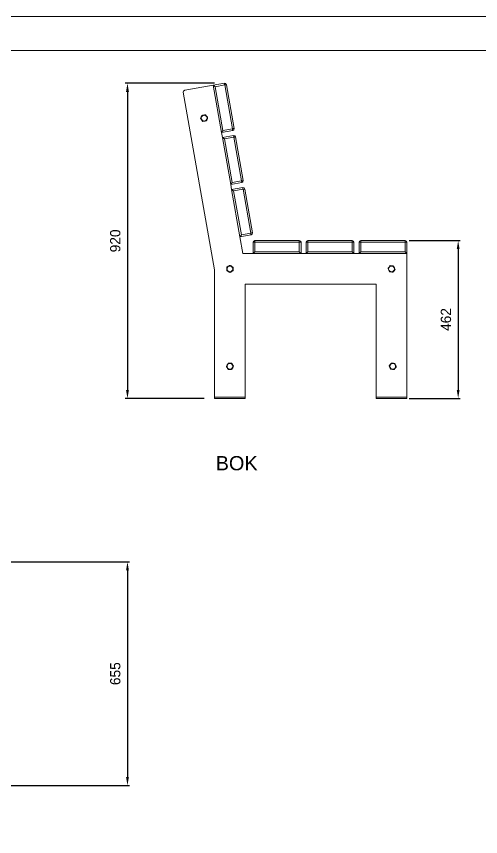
# Model space of a CAD drawing. Header units: millimetres. Extents: x -5523 to 417, y -5243 to -1043.
# Drawn here: x -3263 to -1904, y -3443 to -1043 of the extents above; entities that cross this region are included whole.
import ezdxf

# ---------------------------------------------------------------- set-up
doc = ezdxf.new("R2010")
doc.units = ezdxf.units.MM
doc.header["$PDSIZE"] = -1
doc.layers.add('tabelka', color=155, linetype='Continuous')
doc.layers.add('WYMIAR', color=96, linetype='Continuous')
doc.dimstyles.new('1-1', dxfattribs={"dimtxt": 30, "dimasz": 25, "dimexe": 6.25, "dimexo": 30, "dimgap": 20.625, "dimtad": 1, "dimdec": 1, "dimtxsty": 'Standard', "dimcen": 0, "dimclrd": 2, "dimclre": 2, "dimclrt": 2, "dimadec": 0, "dimazin": 0, "dimtfac": 1, "dimtdec": 1, "dimtmove": 0, "dimatfit": 3, "dimfxl": 0, "dimarcsym": 0})

# ---------------------------------------------------------------- blocks, each defined once
blk = doc.blocks.new('BOK')
at = {"color": 0, "linetype": 'Continuous', "lineweight": 0}
for p, q in [((-1666.6, 1437.5), (-1634.1, 1443.2)), ((-1754.4, 1416.9), (-1662.8, 897.5)), ((-1666.6, 1437.5), (-1750.3, 1422.7)), ((-1642.3, 1299.6), (-1666.6, 1437.5)), ((-1633.2, 1438.3), (-1660.8, 1433.4)), ((-1660.8, 1433.4), (-1638.2, 1305.4)), ((-1610.6, 1310.3), (-1633.2, 1438.3)), ((-1628.3, 1439.2), (-1605.7, 1311.1)), ((-1609.8, 1305.4), (-1642.3, 1299.6)), ((-1639.7, 1284.8), (-1642.3, 1299.6)), ((-1638.2, 1305.4), (-1610.6, 1310.3)), ((-1639.7, 1284.8), (-1607.2, 1290.6)), ((-1615.4, 1147), (-1639.7, 1284.8)), ((-1606.3, 1285.7), (-1633.9, 1280.8)), ((-1633.9, 1280.8), (-1611.3, 1152.8)), ((-1583.7, 1157.6), (-1606.3, 1285.7)), ((-1601.4, 1286.5), (-1578.8, 1158.5)), ((-1582.9, 1152.7), (-1615.4, 1147)), ((-1611.3, 1152.8), (-1583.7, 1157.6)), ((-1612.8, 1132.2), (-1615.4, 1147)), ((-1612.8, 1132.2), (-1580.3, 1137.9)), ((-1588.4, 994.3), (-1612.8, 1132.2)), ((-1579.4, 1133), (-1607, 1128.1)), ((-1607, 1128.1), (-1584.4, 1000.1)), ((-1556.8, 1005), (-1579.4, 1133)), ((-1574.5, 1133.9), (-1551.9, 1005.9)), ((-1555.9, 1000.1), (-1588.4, 994.3)), ((-1579.8, 945.1), (-1588.4, 994.3)), ((-1584.4, 1000.1), (-1556.8, 1005)), ((-1549.8, 945.1), (-1549.8, 978.1)), ((-1549.8, 978.1), (-1544.8, 978.1)), ((-1544.8, 983.1), (-1414.8, 983.1)), ((-1544.8, 983.1), (-1544.8, 978.1)), ((-1414.8, 978.1), (-1544.8, 978.1)), ((-1544.8, 978.1), (-1544.8, 950.1)), ((-1414.8, 983.1), (-1414.8, 978.1)), ((-1414.8, 978.1), (-1409.8, 978.1)), ((-1414.8, 950.1), (-1414.8, 978.1)), ((-1409.8, 978.1), (-1409.8, 945.1)), ((-1394.8, 978.1), (-1389.8, 978.1)), ((-1394.8, 945.1), (-1394.8, 978.1)), ((-1389.8, 983.1), (-1389.8, 978.1)), ((-1389.8, 983.1), (-1259.8, 983.1)), ((-1259.8, 978.1), (-1389.8, 978.1)), ((-1389.8, 978.1), (-1389.8, 950.1)), ((-1259.8, 983.1), (-1259.8, 978.1)), ((-1259.8, 950.1), (-1259.8, 978.1)), ((-1259.8, 978.1), (-1254.8, 978.1)), ((-1254.8, 978.1), (-1254.8, 945.1)), ((-1239.8, 978.1), (-1234.8, 978.1)), ((-1239.8, 945.1), (-1239.8, 978.1)), ((-1234.8, 983.1), (-1234.8, 978.1)), ((-1234.8, 983.1), (-1104.8, 983.1)), ((-1234.8, 978.1), (-1234.8, 950.1)), ((-1104.8, 978.1), (-1234.8, 978.1)), ((-1104.8, 983.1), (-1104.8, 978.1)), ((-1104.8, 950.1), (-1104.8, 978.1)), ((-1104.8, 978.1), (-1099.8, 978.1)), ((-1099.8, 978.1), (-1099.8, 945.1)), ((-1549.8, 945.1), (-1579.8, 945.1)), ((-1409.8, 945.1), (-1549.8, 945.1)), ((-1544.8, 950.1), (-1414.8, 950.1)), ((-1394.8, 945.1), (-1409.8, 945.1)), ((-1254.8, 945.1), (-1394.8, 945.1)), ((-1389.8, 950.1), (-1259.8, 950.1)), ((-1239.8, 945.1), (-1254.8, 945.1)), ((-1099.8, 945.1), (-1239.8, 945.1)), ((-1234.8, 950.1), (-1104.8, 950.1)), ((-1099.8, 525.1), (-1099.8, 945.1)), ((-1662.8, 897.5), (-1662.8, 525.1)), ((-1572.8, 525.1), (-1572.8, 855.1)), ((-1572.8, 855.1), (-1189.8, 855.1)), ((-1189.8, 855.1), (-1189.8, 525.1)), ((-1662.8, 525.1), (-1662.8, 521.1)), ((-1662.8, 525.1), (-1572.8, 525.1)), ((-1662.8, 521.1), (-1572.8, 521.1)), ((-1572.8, 525.1), (-1572.8, 521.1)), ((-1189.8, 521.1), (-1189.8, 525.1)), ((-1099.8, 525.1), (-1189.8, 525.1)), ((-1099.8, 521.1), (-1189.8, 521.1)), ((-1099.8, 521.1), (-1099.8, 525.1))]:
    blk.add_line(p, q, dxfattribs=at)
at = {"color": 0, "linetype": 'Continuous', "lineweight": 0, "flags": 128}
for points in [[(-1634.1, 1443.2), (-1634.1, 1443.1), (-1634, 1442.8), (-1633.9, 1442.4), (-1633.8, 1441.8), (-1633.7, 1441), (-1633.6, 1440.2), (-1633.4, 1439.3), (-1633.2, 1438.3)], [(-1660.8, 1433.4), (-1661.8, 1434.1), (-1662.8, 1434.8), (-1663.7, 1435.5), (-1664.5, 1436), (-1665.2, 1436.5), (-1665.8, 1436.9), (-1666.2, 1437.2), (-1666.5, 1437.4), (-1666.6, 1437.5)], [(-1628.3, 1439.2), (-1628.4, 1439.2), (-1628.7, 1439.1), (-1629.1, 1439), (-1629.7, 1438.9), (-1630.5, 1438.8), (-1631.3, 1438.6), (-1632.3, 1438.5), (-1633.2, 1438.3)], [(-1638.2, 1305.4), (-1638.9, 1304.4), (-1639.6, 1303.4), (-1640.2, 1302.5), (-1640.8, 1301.7), (-1641.3, 1301), (-1641.7, 1300.4), (-1642, 1300), (-1642.2, 1299.7), (-1642.3, 1299.6)], [(-1605.7, 1311.1), (-1605.8, 1311.1), (-1606.1, 1311.1), (-1606.6, 1311), (-1607.2, 1310.9), (-1607.9, 1310.8), (-1608.8, 1310.6), (-1609.7, 1310.4), (-1610.6, 1310.3)], [(-1610.6, 1310.3), (-1610.5, 1309.3), (-1610.3, 1308.4), (-1610.2, 1307.5), (-1610, 1306.8), (-1609.9, 1306.2), (-1609.8, 1305.7), (-1609.8, 1305.4), (-1609.8, 1305.4)], [(-1633.9, 1280.8), (-1634.9, 1281.5), (-1635.9, 1282.2), (-1636.8, 1282.8), (-1637.6, 1283.4), (-1638.3, 1283.9), (-1638.9, 1284.3), (-1639.3, 1284.6), (-1639.6, 1284.8), (-1639.7, 1284.8)], [(-1607.2, 1290.6), (-1607.2, 1290.5), (-1607.1, 1290.2), (-1607, 1289.7), (-1606.9, 1289.1), (-1606.8, 1288.4), (-1606.6, 1287.5), (-1606.5, 1286.6), (-1606.3, 1285.7)], [(-1601.4, 1286.5), (-1601.5, 1286.5), (-1601.8, 1286.5), (-1602.2, 1286.4), (-1602.8, 1286.3), (-1603.6, 1286.1), (-1604.4, 1286), (-1605.3, 1285.8), (-1606.3, 1285.7)], [(-1611.3, 1152.8), (-1612, 1151.8), (-1612.7, 1150.8), (-1613.3, 1149.9), (-1613.9, 1149), (-1614.4, 1148.3), (-1614.8, 1147.8), (-1615.1, 1147.3), (-1615.3, 1147.1), (-1615.4, 1147)], [(-1578.8, 1158.5), (-1578.9, 1158.5), (-1579.2, 1158.4), (-1579.6, 1158.4), (-1580.2, 1158.2), (-1581, 1158.1), (-1581.8, 1158), (-1582.8, 1157.8), (-1583.7, 1157.6)], [(-1583.7, 1157.6), (-1583.6, 1156.7), (-1583.4, 1155.7), (-1583.2, 1154.9), (-1583.1, 1154.1), (-1583, 1153.5), (-1582.9, 1153.1), (-1582.9, 1152.8), (-1582.9, 1152.7)], [(-1607, 1128.1), (-1608, 1128.9), (-1608.9, 1129.5), (-1609.9, 1130.2), (-1610.7, 1130.8), (-1611.4, 1131.3), (-1612, 1131.7), (-1612.4, 1132), (-1612.7, 1132.1), (-1612.8, 1132.2)], [(-1580.3, 1137.9), (-1580.2, 1137.8), (-1580.2, 1137.6), (-1580.1, 1137.1), (-1580, 1136.5), (-1579.9, 1135.7), (-1579.7, 1134.9), (-1579.6, 1134), (-1579.4, 1133)], [(-1574.5, 1133.9), (-1574.6, 1133.9), (-1574.8, 1133.8), (-1575.3, 1133.7), (-1575.9, 1133.6), (-1576.7, 1133.5), (-1577.5, 1133.3), (-1578.4, 1133.2), (-1579.4, 1133)], [(-1584.4, 1000.1), (-1585.1, 999.1), (-1585.8, 998.1), (-1586.4, 997.2), (-1587, 996.4), (-1587.5, 995.7), (-1587.9, 995.1), (-1588.2, 994.7), (-1588.4, 994.4), (-1588.4, 994.3)], [(-1551.9, 1005.9), (-1552, 1005.8), (-1552.3, 1005.8), (-1552.7, 1005.7), (-1553.3, 1005.6), (-1554.1, 1005.5), (-1554.9, 1005.3), (-1555.9, 1005.2), (-1556.8, 1005)], [(-1556.8, 1005), (-1556.6, 1004), (-1556.5, 1003.1), (-1556.3, 1002.2), (-1556.2, 1001.5), (-1556.1, 1000.9), (-1556, 1000.4), (-1556, 1000.2), (-1555.9, 1000.1)], [(-1544.8, 950.1), (-1545.6, 949.2), (-1546.5, 948.4), (-1547.3, 947.6), (-1548, 946.9), (-1548.6, 946.3), (-1549.1, 945.8), (-1549.5, 945.4), (-1549.7, 945.2), (-1549.8, 945.1)], [(-1414.8, 950.1), (-1413.9, 949.2), (-1413.1, 948.4), (-1412.3, 947.6), (-1411.5, 946.9), (-1410.9, 946.3), (-1410.4, 945.8), (-1410.1, 945.4), (-1409.8, 945.2), (-1409.8, 945.1)], [(-1389.8, 950.1), (-1390.6, 949.2), (-1391.5, 948.4), (-1392.3, 947.6), (-1393, 946.9), (-1393.6, 946.3), (-1394.1, 945.8), (-1394.5, 945.4), (-1394.7, 945.2), (-1394.8, 945.1)], [(-1259.8, 950.1), (-1258.9, 949.2), (-1258.1, 948.4), (-1257.3, 947.6), (-1256.5, 946.9), (-1255.9, 946.3), (-1255.4, 945.8), (-1255.1, 945.4), (-1254.8, 945.2), (-1254.8, 945.1)], [(-1234.8, 950.1), (-1235.6, 949.2), (-1236.5, 948.4), (-1237.3, 947.6), (-1238, 946.9), (-1238.6, 946.3), (-1239.1, 945.8), (-1239.5, 945.4), (-1239.7, 945.2), (-1239.8, 945.1)], [(-1104.8, 950.1), (-1103.9, 949.2), (-1103.1, 948.4), (-1102.3, 947.6), (-1101.5, 946.9), (-1100.9, 946.3), (-1100.4, 945.8), (-1100.1, 945.4), (-1099.8, 945.2), (-1099.8, 945.1)]]:
    blk.add_lwpolyline(points, dxfattribs=at)
at = {"color": 0, "linetype": 'Continuous', "lineweight": 0}
for centre, radius in [((-1693.3, 1341.4), 8.75), ((-1693.3, 1341.4), 8.5), ((-1617.8, 900.1), 8.75), ((-1617.8, 900.1), 8.5), ((-1144.8, 900.1), 8.75), ((-1144.8, 900.1), 8.5), ((-1617.8, 615.1), 8.75), ((-1617.8, 615.1), 8.5), ((-1141.3, 615.1), 8.75), ((-1141.3, 615.1), 8.5)]:
    blk.add_circle(centre, radius, dxfattribs=at)
for centre, radius, start, end in [((-1633.2, 1438.3), 5, 10, 100), ((-1749.4, 1417.8), 5, 100, 190), ((-1693.3, 1341.4), 9, 158.4103, 218.4103), ((-1693.3, 1341.4), 9, 98.4103, 158.4103), ((-1693.3, 1341.4), 9, 38.4103, 98.4103), ((-1693.3, 1341.4), 9, 338.4103, 38.4103), ((-1693.3, 1341.4), 9, 218.4103, 278.4103), ((-1693.3, 1341.4), 9, 278.4103, 338.4103), ((-1610.6, 1310.3), 5, 280, 10), ((-1606.3, 1285.7), 5, 10, 100), ((-1583.7, 1157.6), 5, 280, 10), ((-1579.4, 1133), 5, 10, 100), ((-1556.8, 1005), 5, 280, 10), ((-1544.8, 978.1), 5, 90, 180), ((-1414.8, 978.1), 5, 0, 90), ((-1389.8, 978.1), 5, 90, 180), ((-1259.8, 978.1), 5, 0, 90), ((-1234.8, 978.1), 5, 90, 180), ((-1104.8, 978.1), 5, 0, 90), ((-1617.8, 900.1), 9, 120, 180), ((-1617.8, 900.1), 9, 180, 240), ((-1617.8, 900.1), 9, 60, 120), ((-1617.8, 900.1), 9, 240, 300), ((-1617.8, 900.1), 9, 0, 60), ((-1617.8, 900.1), 9, 300, 0), ((-1144.8, 900.1), 9, 142.5227, 202.5227), ((-1144.8, 900.1), 9, 202.5227, 262.5227), ((-1144.8, 900.1), 9, 82.5227, 142.5227), ((-1144.8, 900.1), 9, 262.5227, 322.5227), ((-1144.8, 900.1), 9, 22.5227, 82.5227), ((-1144.8, 900.1), 9, 322.5227, 22.5227), ((-1617.8, 615.1), 9, 92.6365, 152.6365), ((-1617.8, 615.1), 9, 32.6365, 92.6365), ((-1141.3, 615.1), 9, 82.5227, 142.5227), ((-1617.8, 615.1), 9, 152.6365, 212.6365), ((-1617.8, 615.1), 9, 212.6365, 272.6365), ((-1617.8, 615.1), 9, 272.6365, 332.6365), ((-1617.8, 615.1), 9, 332.6365, 32.6365), ((-1141.3, 615.1), 9, 142.5227, 202.5227), ((-1141.3, 615.1), 9, 202.5227, 262.5227), ((-1141.3, 615.1), 9, 262.5227, 322.5227), ((-1141.3, 615.1), 9, 22.5227, 82.5227), ((-1141.3, 615.1), 9, 322.5227, 22.5227)]:
    blk.add_arc(centre, radius, start, end, dxfattribs=at)
for points, knots in [([(-1701.6, 1344.7), (-1701.7, 1344.6), (-1702, 1343.7), (-1702.7, 1342.1), (-1703.2, 1340.6), (-1703.5, 1339.9)], [0, 0, 0, 0, 0.0700929, 0.5307871, 1, 1, 1, 1]), ([(-1699.7, 1349.5), (-1700, 1348.8), (-1700.7, 1347.2), (-1701.3, 1345.5), (-1701.6, 1344.7)], [0, 0, 0, 0, 0.495457, 1, 1, 1, 1]), ([(-1699.7, 1349.5), (-1698.5, 1349.7), (-1696.8, 1350), (-1695, 1350.2), (-1694.6, 1350.3)], [0, 0, 0, 0, 0.745921, 1, 1, 1, 1]), ([(-1694.6, 1350.3), (-1693.3, 1350.5), (-1691.5, 1350.8), (-1689.8, 1351), (-1689.4, 1351.1)], [0, 0, 0, 0, 0.760804, 1, 1, 1, 1]), ([(-1686.2, 1347), (-1686.3, 1347.1), (-1686.9, 1347.8), (-1688, 1349.2), (-1688.9, 1350.4), (-1689.4, 1351.1)], [0, 0, 0, 0, 0.070088, 0.530786, 1, 1, 1, 1]), ([(-1683, 1342.9), (-1683.5, 1343.6), (-1684.6, 1344.9), (-1685.7, 1346.3), (-1686.2, 1347)], [0, 0, 0, 0, 0.495462, 1, 1, 1, 1]), ([(-1703.5, 1339.9), (-1703, 1339.2), (-1702, 1337.9), (-1700.9, 1336.5), (-1700.3, 1335.8)], [0, 0, 0, 0, 0.49546, 1, 1, 1, 1]), ([(-1700.3, 1335.8), (-1700.2, 1335.7), (-1699.7, 1335), (-1698.6, 1333.6), (-1697.6, 1332.4), (-1697.1, 1331.7)], [0, 0, 0, 0, 0.070088, 0.530783, 1, 1, 1, 1]), ([(-1697.1, 1331.7), (-1695.8, 1331.9), (-1694.1, 1332.2), (-1692.4, 1332.4), (-1691.9, 1332.5)], [0, 0, 0, 0, 0.745921, 1, 1, 1, 1]), ([(-1691.9, 1332.5), (-1690.6, 1332.7), (-1688.9, 1333), (-1687.2, 1333.2), (-1686.8, 1333.3)], [0, 0, 0, 0, 0.760798, 1, 1, 1, 1]), ([(-1686.8, 1333.3), (-1686.5, 1334), (-1685.9, 1335.6), (-1685.2, 1337.3), (-1684.9, 1338.1)], [0, 0, 0, 0, 0.495456, 1, 1, 1, 1]), ([(-1684.9, 1338.1), (-1684.8, 1338.2), (-1684.5, 1339.1), (-1683.9, 1340.7), (-1683.3, 1342.2), (-1683, 1342.9)], [0, 0, 0, 0, 0.070086, 0.530785, 1, 1, 1, 1]), ([(-1622.3, 907.9), (-1622.4, 907.8), (-1623.2, 907.4), (-1624.7, 906.5), (-1626.1, 905.7), (-1626.8, 905.3)], [0, 0, 0, 0, 0.070093, 0.530785, 1, 1, 1, 1]), ([(-1626.8, 905.3), (-1626.8, 904), (-1626.8, 902.3), (-1626.8, 900.5), (-1626.8, 900.1)], [0, 0, 0, 0, 0.74592, 1, 1, 1, 1]), ([(-1626.8, 900.1), (-1626.8, 898.8), (-1626.8, 897), (-1626.8, 895.3), (-1626.8, 894.9)], [0, 0, 0, 0, 0.760801, 1, 1, 1, 1]), ([(-1626.8, 894.9), (-1626, 894.5), (-1624.6, 893.6), (-1623, 892.7), (-1622.3, 892.3)], [0, 0, 0, 0, 0.495454, 1, 1, 1, 1]), ([(-1617.8, 910.5), (-1618.5, 910.1), (-1620, 909.2), (-1621.5, 908.3), (-1622.3, 907.9)], [0, 0, 0, 0, 0.4954592, 1, 1, 1, 1]), ([(-1622.3, 892.3), (-1622.2, 892.2), (-1621.3, 891.8), (-1619.8, 890.9), (-1618.5, 890.1), (-1617.8, 889.7)], [0, 0, 0, 0, 0.070087, 0.530785, 1, 1, 1, 1]), ([(-1613.3, 907.9), (-1613.4, 907.9), (-1614.2, 908.4), (-1615.7, 909.3), (-1617.1, 910.1), (-1617.8, 910.5)], [0, 0, 0, 0, 0.070092, 0.530785, 1, 1, 1, 1]), ([(-1617.8, 889.7), (-1617, 890.1), (-1615.6, 891), (-1614, 891.9), (-1613.3, 892.3)], [0, 0, 0, 0, 0.495454, 1, 1, 1, 1]), ([(-1608.8, 905.3), (-1609.5, 905.7), (-1611, 906.6), (-1612.5, 907.4), (-1613.3, 907.9)], [0, 0, 0, 0, 0.495457, 1, 1, 1, 1]), ([(-1613.3, 892.3), (-1613.2, 892.4), (-1612.3, 892.8), (-1610.8, 893.7), (-1609.5, 894.5), (-1608.8, 894.9)], [0, 0, 0, 0, 0.070088, 0.530783, 1, 1, 1, 1]), ([(-1608.8, 905.3), (-1608.8, 904), (-1608.8, 902.3), (-1608.8, 900.5), (-1608.8, 900.1)], [0, 0, 0, 0, 0.74592, 1, 1, 1, 1]), ([(-1608.8, 900.1), (-1608.8, 898.8), (-1608.8, 897), (-1608.8, 895.3), (-1608.8, 894.9)], [0, 0, 0, 0, 0.760801, 1, 1, 1, 1]), ([(-1151.9, 905.6), (-1152, 905.5), (-1152.5, 904.7), (-1153.6, 903.3), (-1154.6, 902.1), (-1155.1, 901.4)], [0, 0, 0, 0, 0.07009, 0.530786, 1, 1, 1, 1]), ([(-1153.1, 896.6), (-1153.6, 897.9), (-1154.3, 899.5), (-1154.9, 901.1), (-1155.1, 901.4)], [0, 0, 0, 0, 0.760801, 1, 1, 1, 1]), ([(-1151.1, 891.8), (-1151.6, 893), (-1152.2, 894.6), (-1152.9, 896.2), (-1153.1, 896.6)], [0, 0, 0, 0, 0.745921, 1, 1, 1, 1]), ([(-1148.7, 909.7), (-1149.3, 909), (-1150.3, 907.7), (-1151.4, 906.3), (-1151.9, 905.6)], [0, 0, 0, 0, 0.4954575, 1, 1, 1, 1]), ([(-1151.1, 891.8), (-1150.2, 891.7), (-1148.6, 891.5), (-1146.8, 891.3), (-1145.9, 891.2)], [0, 0, 0, 0, 0.495457, 1, 1, 1, 1]), ([(-1143.6, 909), (-1143.7, 909), (-1144.6, 909.2), (-1146.4, 909.4), (-1148, 909.6), (-1148.7, 909.7)], [0, 0, 0, 0, 0.070089, 0.530784, 1, 1, 1, 1]), ([(-1145.9, 891.2), (-1145.8, 891.1), (-1144.9, 891), (-1143.1, 890.8), (-1141.6, 890.6), (-1140.8, 890.5)], [0, 0, 0, 0, 0.070089, 0.530786, 1, 1, 1, 1]), ([(-1138.4, 908.3), (-1139.3, 908.4), (-1141, 908.7), (-1142.7, 908.9), (-1143.6, 909)], [0, 0, 0, 0, 0.495457, 1, 1, 1, 1]), ([(-1140.8, 890.5), (-1140.3, 891.2), (-1139.2, 892.5), (-1138.2, 893.9), (-1137.6, 894.6)], [0, 0, 0, 0, 0.495458, 1, 1, 1, 1]), ([(-1136.4, 903.5), (-1137, 904.8), (-1137.6, 906.4), (-1138.3, 908), (-1138.4, 908.3)], [0, 0, 0, 0, 0.760801, 1, 1, 1, 1]), ([(-1137.6, 894.6), (-1137.5, 894.7), (-1137, 895.5), (-1135.9, 896.8), (-1134.9, 898.1), (-1134.5, 898.7)], [0, 0, 0, 0, 0.07009, 0.530784, 1, 1, 1, 1]), ([(-1134.5, 898.7), (-1134.9, 899.9), (-1135.6, 901.5), (-1136.3, 903.1), (-1136.4, 903.5)], [0, 0, 0, 0, 0.74592, 1, 1, 1, 1]), ([(-1618.2, 624.1), (-1618.3, 624.1), (-1619.2, 624), (-1621, 624), (-1622.6, 623.9), (-1623.4, 623.8)], [0, 0, 0, 0, 0.070087, 0.530785, 1, 1, 1, 1]), ([(-1613, 624.3), (-1613.8, 624.3), (-1615.5, 624.2), (-1617.3, 624.1), (-1618.2, 624.1)], [0, 0, 0, 0, 0.495459, 1, 1, 1, 1]), ([(-1610.2, 619.9), (-1610.2, 620), (-1610.8, 620.8), (-1611.7, 622.3), (-1612.6, 623.6), (-1613, 624.3)], [0, 0, 0, 0, 0.070091, 0.530786, 1, 1, 1, 1]), ([(-1145.3, 624.7), (-1145.8, 624), (-1146.8, 622.7), (-1147.9, 621.3), (-1148.4, 620.6)], [0, 0, 0, 0, 0.495456, 1, 1, 1, 1]), ([(-1140.1, 624), (-1140.2, 624), (-1141.2, 624.2), (-1142.9, 624.4), (-1144.5, 624.6), (-1145.3, 624.7)], [0, 0, 0, 0, 0.070089, 0.530784, 1, 1, 1, 1]), ([(-1625.8, 619.2), (-1626.4, 618), (-1627.2, 616.5), (-1628, 615), (-1628.1, 614.6)], [0, 0, 0, 0, 0.760799, 1, 1, 1, 1]), ([(-1628.1, 614.6), (-1627.7, 613.9), (-1626.8, 612.5), (-1625.8, 611), (-1625.3, 610.2)], [0, 0, 0, 0, 0.495459, 1, 1, 1, 1]), ([(-1623.4, 623.8), (-1624, 622.7), (-1624.7, 621.2), (-1625.5, 619.6), (-1625.8, 619.2)], [0, 0, 0, 0, 0.745921, 1, 1, 1, 1]), ([(-1625.3, 610.2), (-1625.3, 610.1), (-1624.8, 609.3), (-1623.8, 607.9), (-1623, 606.5), (-1622.5, 605.9)], [0, 0, 0, 0, 0.070091, 0.530786, 1, 1, 1, 1]), ([(-1622.5, 605.9), (-1621.7, 605.9), (-1620, 606), (-1618.2, 606.1), (-1617.3, 606.1)], [0, 0, 0, 0, 0.495459, 1, 1, 1, 1]), ([(-1617.3, 606.1), (-1617.2, 606.1), (-1616.3, 606.1), (-1614.5, 606.2), (-1613, 606.3), (-1612.2, 606.3)], [0, 0, 0, 0, 0.070087, 0.530785, 1, 1, 1, 1]), ([(-1609.8, 611), (-1610.4, 609.8), (-1611.2, 608.2), (-1612, 606.7), (-1612.2, 606.3)], [0, 0, 0, 0, 0.760799, 1, 1, 1, 1]), ([(-1607.4, 615.6), (-1607.8, 616.3), (-1608.8, 617.7), (-1609.7, 619.2), (-1610.2, 619.9)], [0, 0, 0, 0, 0.495459, 1, 1, 1, 1]), ([(-1607.4, 615.6), (-1608, 614.4), (-1608.8, 612.9), (-1609.6, 611.3), (-1609.8, 611)], [0, 0, 0, 0, 0.745919, 1, 1, 1, 1]), ([(-1148.4, 620.6), (-1148.5, 620.5), (-1149.1, 619.7), (-1150.2, 618.3), (-1151.1, 617.1), (-1151.6, 616.4)], [0, 0, 0, 0, 0.070088, 0.530785, 1, 1, 1, 1]), ([(-1149.6, 611.6), (-1150.1, 612.9), (-1150.8, 614.5), (-1151.4, 616.1), (-1151.6, 616.4)], [0, 0, 0, 0, 0.760803, 1, 1, 1, 1]), ([(-1147.6, 606.8), (-1148.1, 608), (-1148.8, 609.6), (-1149.4, 611.2), (-1149.6, 611.6)], [0, 0, 0, 0, 0.745923, 1, 1, 1, 1]), ([(-1147.6, 606.8), (-1146.8, 606.7), (-1145.1, 606.5), (-1143.3, 606.3), (-1142.5, 606.2)], [0, 0, 0, 0, 0.495457, 1, 1, 1, 1]), ([(-1142.5, 606.2), (-1142.3, 606.1), (-1141.4, 606), (-1139.7, 605.8), (-1138.1, 605.6), (-1137.3, 605.5)], [0, 0, 0, 0, 0.070088, 0.530783, 1, 1, 1, 1]), ([(-1135, 623.3), (-1135.8, 623.4), (-1137.5, 623.7), (-1139.2, 623.9), (-1140.1, 624)], [0, 0, 0, 0, 0.495457, 1, 1, 1, 1]), ([(-1137.3, 605.5), (-1136.8, 606.2), (-1135.8, 607.5), (-1134.7, 608.9), (-1134.2, 609.6)], [0, 0, 0, 0, 0.495455, 1, 1, 1, 1]), ([(-1133, 618.5), (-1133.5, 619.8), (-1134.2, 621.4), (-1134.8, 623), (-1135, 623.3)], [0, 0, 0, 0, 0.760803, 1, 1, 1, 1]), ([(-1134.2, 609.6), (-1134.1, 609.7), (-1133.5, 610.5), (-1132.4, 611.8), (-1131.5, 613.1), (-1131, 613.7)], [0, 0, 0, 0, 0.070093, 0.530783, 1, 1, 1, 1]), ([(-1131, 613.7), (-1131.5, 614.9), (-1132.1, 616.5), (-1132.8, 618.1), (-1133, 618.5)], [0, 0, 0, 0, 0.745919, 1, 1, 1, 1])]:
    blk.add_open_spline(points, degree=3, knots=knots, dxfattribs=at)
blk = doc.blocks.new('*D8')
at = {"color": 2, "lineweight": -2}
for p, q in [((-2683.1, -1238.9), (-2943.9, -1238.9)), ((-2937.6, -1263.9), (-2937.6, -2136.1)), ((-2712.7, -2161.1), (-2943.9, -2161.1))]:
    blk.add_line(p, q, dxfattribs=at)
at = {"color": 2}
for points in [[(-2941.8, -1263.9), (-2933.4, -1263.9), (-2937.6, -1238.9)], [(-2941.8, -2136.1), (-2933.4, -2136.1), (-2937.6, -2161.1)]]:
    blk.add_solid(points, dxfattribs=at)
at = {"layer": 'Defpoints', "color": 0}
for p in [(-2653.1, -1238.9), (-2937.6, -2161.1), (-2682.7, -2161.1)]:
    blk.add_point(p, dxfattribs=at)
at = {"color": 2, "insert": (-2973.2, -1700), "char_height": 30, "attachment_point": 5, "rotation": 90}
blk.add_mtext('920', dxfattribs=at)
blk = doc.blocks.new('*D9')
at = {"color": 2, "lineweight": -2}
for p, q in [((-2113.1, -1699.1), (-1963.5, -1699.1)), ((-1969.8, -1724.1), (-1969.8, -2136.1)), ((-2113.1, -2161.1), (-1963.5, -2161.1))]:
    blk.add_line(p, q, dxfattribs=at)
at = {"color": 2}
for points in [[(-1973.9, -1724.1), (-1965.6, -1724.1), (-1969.8, -1699.1)], [(-1973.9, -2136.1), (-1965.6, -2136.1), (-1969.8, -2161.1)]]:
    blk.add_solid(points, dxfattribs=at)
at = {"layer": 'Defpoints', "color": 0}
for p in [(-2143.1, -1699.1), (-2143.1, -2161.1), (-1969.8, -2161.1)]:
    blk.add_point(p, dxfattribs=at)
at = {"color": 2, "insert": (-2005.4, -1930.1), "char_height": 30, "attachment_point": 5, "rotation": 90}
blk.add_mtext('462', dxfattribs=at)
blk = doc.blocks.new('*D10')
at = {"color": 2, "lineweight": -2}
for p, q in [((-3291.5, -2639.2), (-2931.4, -2639.2)), ((-2937.6, -2664.2), (-2937.6, -3268.9)), ((-3291.5, -3293.9), (-2931.4, -3293.9))]:
    blk.add_line(p, q, dxfattribs=at)
at = {"color": 2}
for points in [[(-2941.8, -2664.2), (-2933.4, -2664.2), (-2937.6, -2639.2)], [(-2941.8, -3268.9), (-2933.4, -3268.9), (-2937.6, -3293.9)]]:
    blk.add_solid(points, dxfattribs=at)
at = {"layer": 'Defpoints', "color": 0}
for p in [(-3321.5, -2639.2), (-3321.5, -3293.9), (-2937.6, -3293.9)]:
    blk.add_point(p, dxfattribs=at)
at = {"color": 2, "insert": (-2973.2, -2966.6), "char_height": 30, "attachment_point": 5, "rotation": 90}
blk.add_mtext('655', dxfattribs=at)

msp = doc.modelspace()

# ---------------------------------------------------------------- linework, layer by layer
at = {"layer": 'tabelka', "lineweight": 5}
for points in [[(-5522.78, -1043.13), (417.22, -1043.13), (417.22, -5243.13), (-5522.78, -5243.13)], [(-5422.78, -1143.13), (317.22, -1143.13), (317.22, -5143.13), (-5422.78, -5143.13)]]:
    msp.add_lwpolyline(points, close=True, dxfattribs=at)

# ---------------------------------------------------------------- block references
msp.add_blockref('BOK', (-1019.91, -2682.16))

# ---------------------------------------------------------------- texts
at = {"layer": 'WYMIAR', "insert": (-2679.42, -2329.78), "char_height": 41.5951, "width": 196.5247, "attachment_point": 1}
msp.add_mtext('{\\f@Arial Unicode MS|b0|i0|c238|p34;BOK}', dxfattribs=at)

# ---------------------------------------------------------------- dimensions: what is measured, and where the dimension line sits
for base, p1, p2, text, picture, middle in [((-2937.6, -2161.07), (-2653.13, -1238.86), (-2682.67, -2161.07), '920', '*D8', (-2973.23, -1699.96)), ((-2937.6, -3293.91), (-3321.53, -2639.24), (-3321.53, -3293.91), '655', '*D10', (-2973.23, -2966.58))]:
    dim = msp.add_linear_dim(base=base, p1=p1, p2=p2, angle=90, text=text, dimstyle='1-1')
    dim.commit()
    dim.dimension.update_dxf_attribs({"geometry": picture, "text_midpoint": middle})
dim = msp.add_linear_dim(base=(-1969.76, -2161.07), p1=(-2143.08, -1699.07), p2=(-2143.08, -2161.07), angle=90, dimstyle='1-1')
dim.commit()
dim.dimension.update_dxf_attribs({"geometry": '*D9', "text_midpoint": (-2005.39, -1930.07)})

doc.saveas('drawing.dxf')
